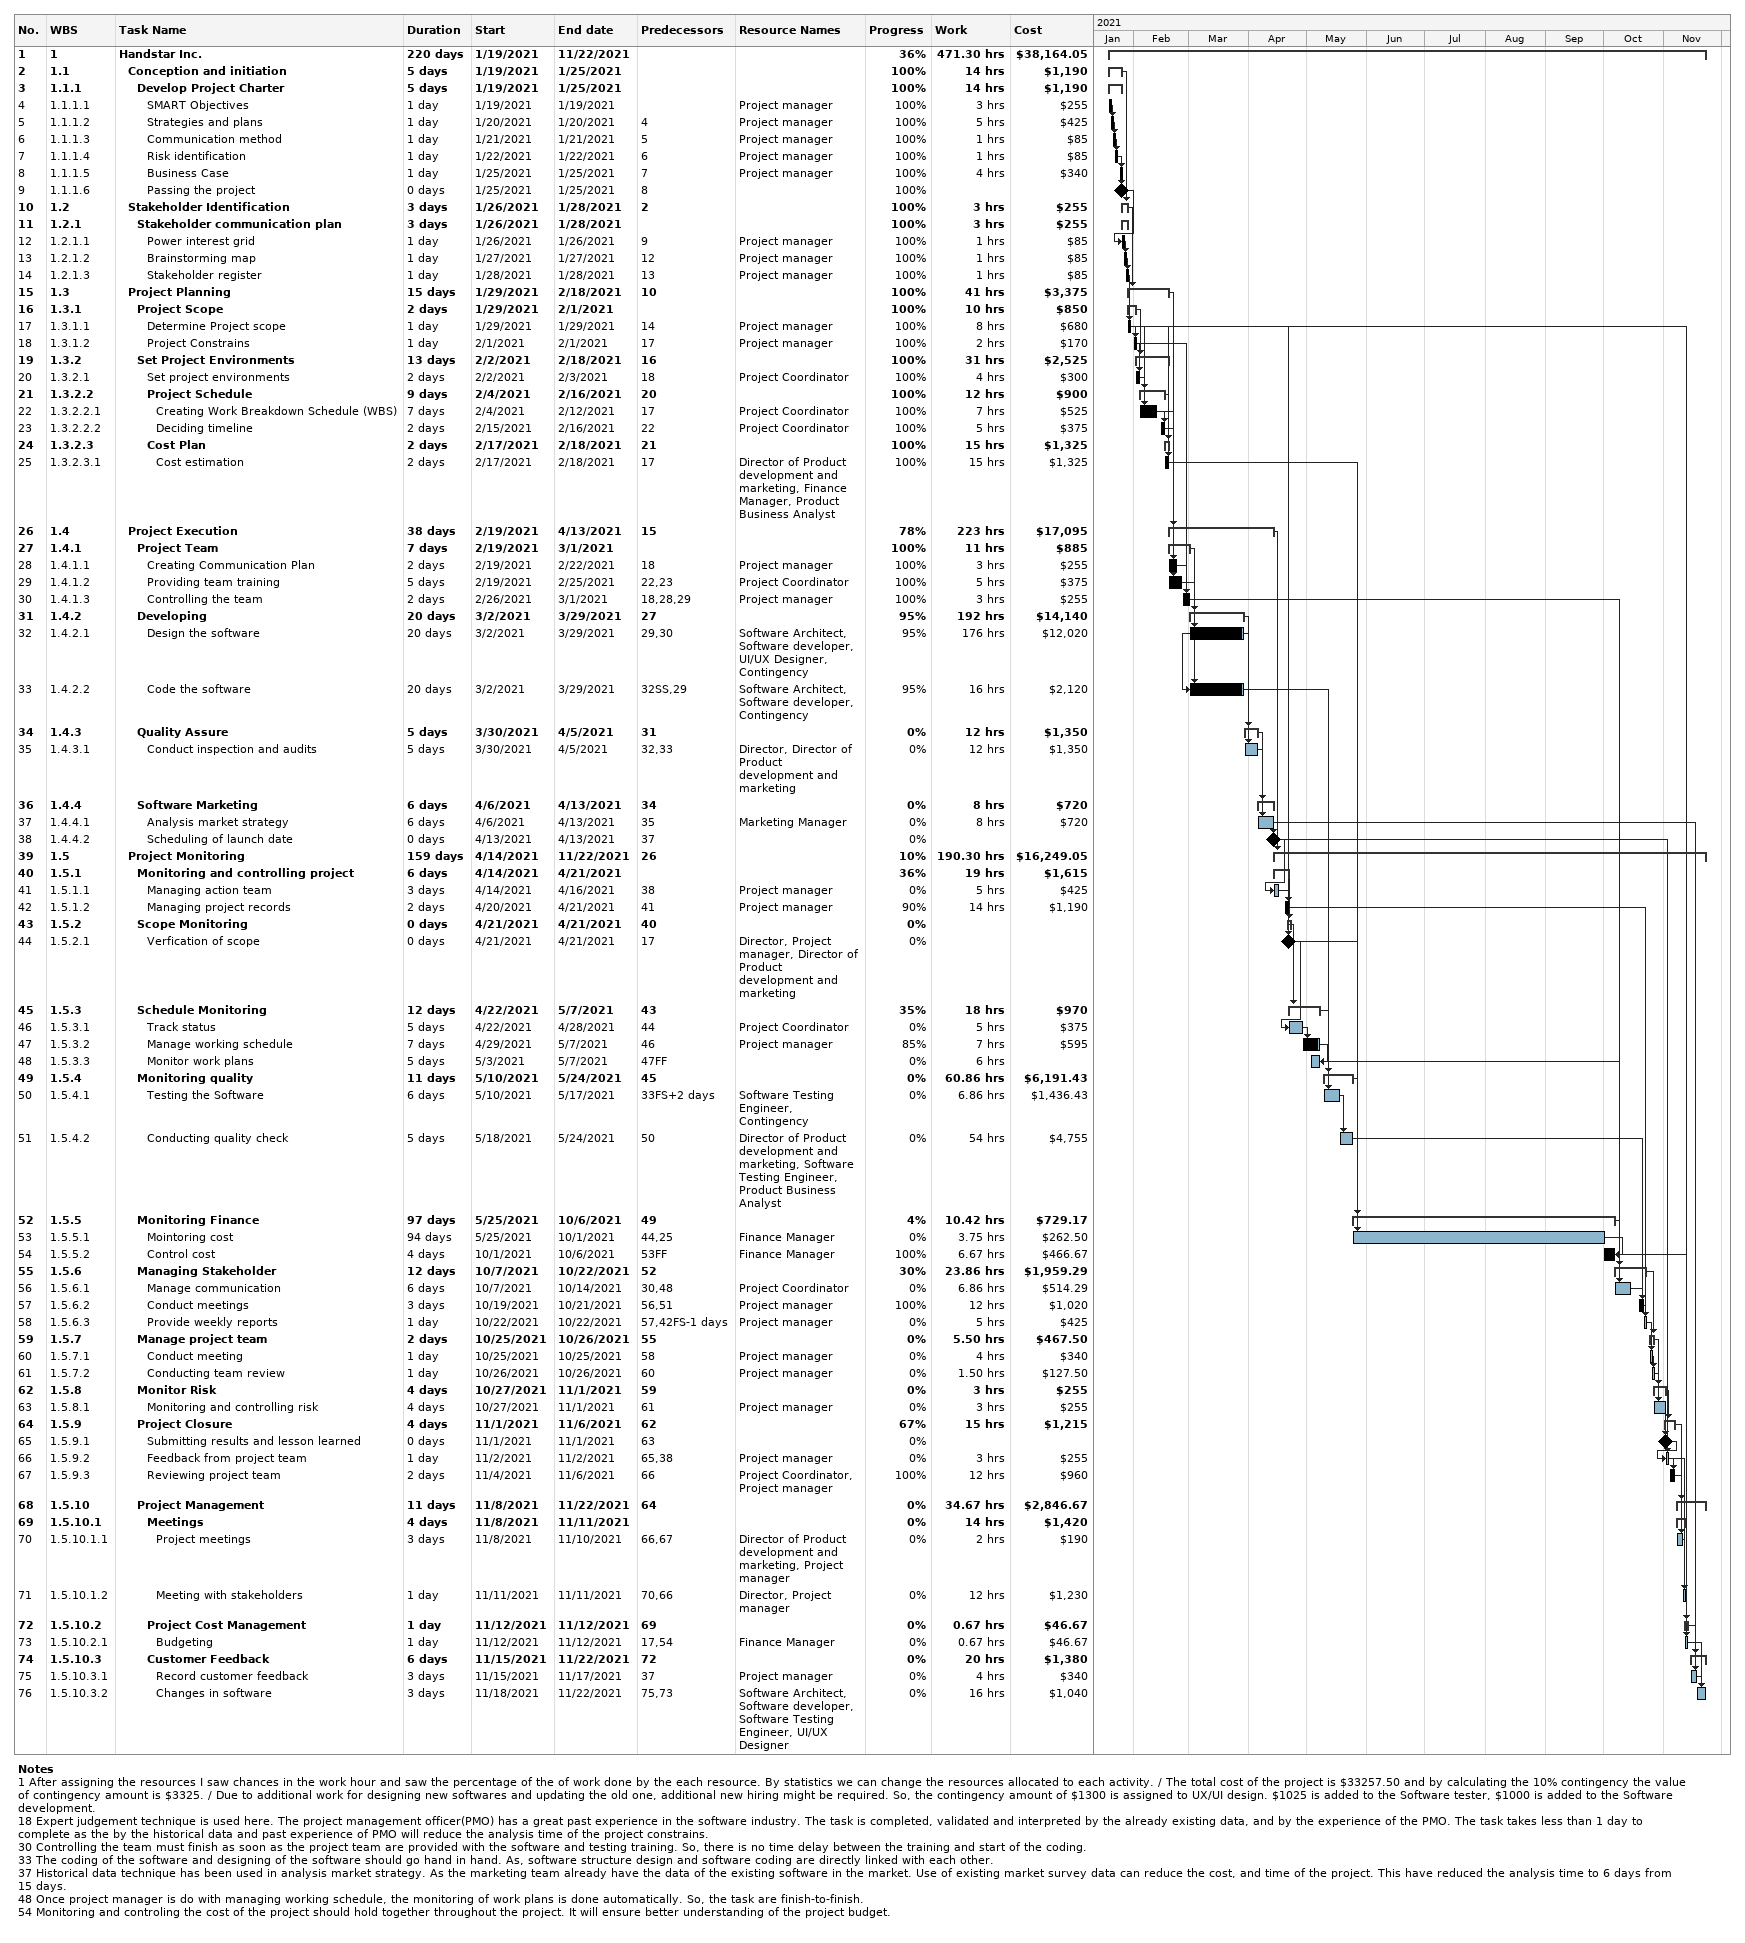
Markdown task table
| ID | WBS | Task | Duration | Start | Finish | Predecessors | Resources | % complete | Work (h) | Cost ($) |
|---|---|---|---|---|---|---|---|---|---|---|
| 1 | 1 | **Handstar Inc.** | 220d | 2021-01-19 | 2021-11-22 |  |  | 36 | 471.30 | 38164.05 |
| 2 | 1.1 | **Conception and initiation** | 5d | 2021-01-19 | 2021-01-25 |  |  | 100 | 14 | 1190 |
| 3 | 1.1.1 | **Develop Project Charter** | 5d | 2021-01-19 | 2021-01-25 |  |  | 100 | 14 | 1190 |
| 4 | 1.1.1.1 | SMART Objectives | 1d | 2021-01-19 | 2021-01-19 |  | Project manager | 100 | 3 | 255 |
| 5 | 1.1.1.2 | Strategies and plans | 1d | 2021-01-20 | 2021-01-20 | 4 | Project manager | 100 | 5 | 425 |
| 6 | 1.1.1.3 | Communication method | 1d | 2021-01-21 | 2021-01-21 | 5 | Project manager | 100 | 1 | 85 |
| 7 | 1.1.1.4 | Risk identification | 1d | 2021-01-22 | 2021-01-22 | 6 | Project manager | 100 | 1 | 85 |
| 8 | 1.1.1.5 | Business Case | 1d | 2021-01-25 | 2021-01-25 | 7 | Project manager | 100 | 4 | 340 |
| 9 | 1.1.1.6 | Passing the project | 0d | 2021-01-25 | 2021-01-25 | 8 |  | 100 |  |  |
| 10 | 1.2 | **Stakeholder Identification** | 3d | 2021-01-26 | 2021-01-28 | 2 |  | 100 | 3 | 255 |
| 11 | 1.2.1 | **Stakeholder communication plan** | 3d | 2021-01-26 | 2021-01-28 |  |  | 100 | 3 | 255 |
| 12 | 1.2.1.1 | Power interest grid | 1d | 2021-01-26 | 2021-01-26 | 9 | Project manager | 100 | 1 | 85 |
| 13 | 1.2.1.2 | Brainstorming map | 1d | 2021-01-27 | 2021-01-27 | 12 | Project manager | 100 | 1 | 85 |
| 14 | 1.2.1.3 | Stakeholder register | 1d | 2021-01-28 | 2021-01-28 | 13 | Project manager | 100 | 1 | 85 |
| 15 | 1.3 | **Project Planning** | 15d | 2021-01-29 | 2021-02-18 | 10 |  | 100 | 41 | 3375 |
| 16 | 1.3.1 | **Project Scope** | 2d | 2021-01-29 | 2021-02-01 |  |  | 100 | 10 | 850 |
| 17 | 1.3.1.1 | Determine Project scope | 1d | 2021-01-29 | 2021-01-29 | 14 | Project manager | 100 | 8 | 680 |
| 18 | 1.3.1.2 | Project Constrains | 1d | 2021-02-01 | 2021-02-01 | 17 | Project manager | 100 | 2 | 170 |
| 19 | 1.3.2 | **Set Project Environments** | 13d | 2021-02-02 | 2021-02-18 | 16 |  | 100 | 31 | 2525 |
| 20 | 1.3.2.1 | Set project environments | 2d | 2021-02-02 | 2021-02-03 | 18 | Project Coordinator | 100 | 4 | 300 |
| 21 | 1.3.2.2 | **Project Schedule** | 9d | 2021-02-04 | 2021-02-16 | 20 |  | 100 | 12 | 900 |
| 22 | 1.3.2.2.1 | Creating Work Breakdown Schedule (WBS) | 7d | 2021-02-04 | 2021-02-12 | 17 | Project Coordinator | 100 | 7 | 525 |
| 23 | 1.3.2.2.2 | Deciding timeline | 2d | 2021-02-15 | 2021-02-16 | 22 | Project Coordinator | 100 | 5 | 375 |
| 24 | 1.3.2.3 | **Cost Plan** | 2d | 2021-02-17 | 2021-02-18 | 21 |  | 100 | 15 | 1325 |
| 25 | 1.3.2.3.1 | Cost estimation | 2d | 2021-02-17 | 2021-02-18 | 17 | Director of Product development and marketing, Finance Manager, Product Business Analyst | 100 | 15 | 1325 |
| 26 | 1.4 | **Project Execution** | 38d | 2021-02-19 | 2021-04-13 | 15 |  | 78 | 223 | 17095 |
| 27 | 1.4.1 | **Project Team** | 7d | 2021-02-19 | 2021-03-01 |  |  | 100 | 11 | 885 |
| 28 | 1.4.1.1 | Creating Communication Plan | 2d | 2021-02-19 | 2021-02-22 | 18 | Project manager | 100 | 3 | 255 |
| 29 | 1.4.1.2 | Providing team training | 5d | 2021-02-19 | 2021-02-25 | 22, 23 | Project Coordinator | 100 | 5 | 375 |
| 30 | 1.4.1.3 | Controlling the team | 2d | 2021-02-26 | 2021-03-01 | 18, 28, 29 | Project manager | 100 | 3 | 255 |
| 31 | 1.4.2 | **Developing** | 20d | 2021-03-02 | 2021-03-29 | 27 |  | 95 | 192 | 14140 |
| 32 | 1.4.2.1 | Design the software | 20d | 2021-03-02 | 2021-03-29 | 29, 30 | Software Architect, Software developer, UI/UX Designer, Contingency | 95 | 176 | 12020 |
| 33 | 1.4.2.2 | Code the software | 20d | 2021-03-02 | 2021-03-29 | 32SS, 29 | Software Architect, Software developer, Contingency | 95 | 16 | 2120 |
| 34 | 1.4.3 | **Quality Assure** | 5d | 2021-03-30 | 2021-04-05 | 31 |  | 0 | 12 | 1350 |
| 35 | 1.4.3.1 | Conduct inspection and audits | 5d | 2021-03-30 | 2021-04-05 | 32, 33 | Director, Director of Product development and marketing | 0 | 12 | 1350 |
| 36 | 1.4.4 | **Software Marketing** | 6d | 2021-04-06 | 2021-04-13 | 34 |  | 0 | 8 | 720 |
| 37 | 1.4.4.1 | Analysis market strategy | 6d | 2021-04-06 | 2021-04-13 | 35 | Marketing Manager | 0 | 8 | 720 |
| 38 | 1.4.4.2 | Scheduling of launch date | 0d | 2021-04-13 | 2021-04-13 | 37 |  | 0 |  |  |
| 39 | 1.5 | **Project Monitoring** | 159d | 2021-04-14 | 2021-11-22 | 26 |  | 10 | 190.30 | 16249.05 |
| 40 | 1.5.1 | **Monitoring and controlling project** | 6d | 2021-04-14 | 2021-04-21 |  |  | 36 | 19 | 1615 |
| 41 | 1.5.1.1 | Managing action team | 3d | 2021-04-14 | 2021-04-16 | 38 | Project manager | 0 | 5 | 425 |
| 42 | 1.5.1.2 | Managing project records | 2d | 2021-04-20 | 2021-04-21 | 41 | Project manager | 90 | 14 | 1190 |
| 43 | 1.5.2 | **Scope Monitoring** | 0d | 2021-04-21 | 2021-04-21 | 40 |  | 0 |  |  |
| 44 | 1.5.2.1 | Verfication of scope | 0d | 2021-04-21 | 2021-04-21 | 17 | Director, Project manager, Director of Product development and marketing | 0 |  |  |
| 45 | 1.5.3 | **Schedule Monitoring** | 12d | 2021-04-22 | 2021-05-07 | 43 |  | 35 | 18 | 970 |
| 46 | 1.5.3.1 | Track status | 5d | 2021-04-22 | 2021-04-28 | 44 | Project Coordinator | 0 | 5 | 375 |
| 47 | 1.5.3.2 | Manage working schedule | 7d | 2021-04-29 | 2021-05-07 | 46 | Project manager | 85 | 7 | 595 |
| 48 | 1.5.3.3 | Monitor work plans | 5d | 2021-05-03 | 2021-05-07 | 47FF |  | 0 | 6 |  |
| 49 | 1.5.4 | **Monitoring quality** | 11d | 2021-05-10 | 2021-05-24 | 45 |  | 0 | 60.86 | 6191.43 |
| 50 | 1.5.4.1 | Testing the Software | 6d | 2021-05-10 | 2021-05-17 | 33FS+2d | Software Testing Engineer, Contingency | 0 | 6.86 | 1436.43 |
| 51 | 1.5.4.2 | Conducting quality check | 5d | 2021-05-18 | 2021-05-24 | 50 | Director of Product development and marketing, Software Testing Engineer, Product Business Analyst | 0 | 54 | 4755 |
| 52 | 1.5.5 | **Monitoring Finance** | 97d | 2021-05-25 | 2021-10-06 | 49 |  | 4 | 10.42 | 729.17 |
| 53 | 1.5.5.1 | Mointoring cost | 94d | 2021-05-25 | 2021-10-01 | 44, 25 | Finance Manager | 0 | 3.75 | 262.50 |
| 54 | 1.5.5.2 | Control cost | 4d | 2021-10-01 | 2021-10-06 | 53FF | Finance Manager | 100 | 6.67 | 466.67 |
| 55 | 1.5.6 | **Managing Stakeholder** | 12d | 2021-10-07 | 2021-10-22 | 52 |  | 30 | 23.86 | 1959.29 |
| 56 | 1.5.6.1 | Manage communication | 6d | 2021-10-07 | 2021-10-14 | 30, 48 | Project Coordinator | 0 | 6.86 | 514.29 |
| 57 | 1.5.6.2 | Conduct meetings | 3d | 2021-10-19 | 2021-10-21 | 56, 51 | Project manager | 100 | 12 | 1020 |
| 58 | 1.5.6.3 | Provide weekly reports | 1d | 2021-10-22 | 2021-10-22 | 57, 42FS-1d | Project manager | 0 | 5 | 425 |
| 59 | 1.5.7 | **Manage project team** | 2d | 2021-10-25 | 2021-10-26 | 55 |  | 0 | 5.50 | 467.50 |
| 60 | 1.5.7.1 | Conduct meeting | 1d | 2021-10-25 | 2021-10-25 | 58 | Project manager | 0 | 4 | 340 |
| 61 | 1.5.7.2 | Conducting team review | 1d | 2021-10-26 | 2021-10-26 | 60 | Project manager | 0 | 1.50 | 127.50 |
| 62 | 1.5.8 | **Monitor Risk** | 4d | 2021-10-27 | 2021-11-01 | 59 |  | 0 | 3 | 255 |
| 63 | 1.5.8.1 | Monitoring and controlling risk | 4d | 2021-10-27 | 2021-11-01 | 61 | Project manager | 0 | 3 | 255 |
| 64 | 1.5.9 | **Project Closure** | 4d | 2021-11-01 | 2021-11-06 | 62 |  | 67 | 15 | 1215 |
| 65 | 1.5.9.1 | Submitting results and lesson learned | 0d | 2021-11-01 | 2021-11-01 | 63 |  | 0 |  |  |
| 66 | 1.5.9.2 | Feedback from project team | 1d | 2021-11-02 | 2021-11-02 | 65, 38 | Project manager | 0 | 3 | 255 |
| 67 | 1.5.9.3 | Reviewing project team | 2d | 2021-11-04 | 2021-11-06 | 66 | Project Coordinator, Project manager | 100 | 12 | 960 |
| 68 | 1.5.10 | **Project Management** | 11d | 2021-11-08 | 2021-11-22 | 64 |  | 0 | 34.67 | 2846.67 |
| 69 | 1.5.10.1 | **Meetings** | 4d | 2021-11-08 | 2021-11-11 |  |  | 0 | 14 | 1420 |
| 70 | 1.5.10.1.1 | Project meetings | 3d | 2021-11-08 | 2021-11-10 | 66, 67 | Director of Product development and marketing, Project manager | 0 | 2 | 190 |
| 71 | 1.5.10.1.2 | Meeting with stakeholders | 1d | 2021-11-11 | 2021-11-11 | 70, 66 | Director, Project manager | 0 | 12 | 1230 |
| 72 | 1.5.10.2 | **Project Cost Management** | 1d | 2021-11-12 | 2021-11-12 | 69 |  | 0 | 0.67 | 46.67 |
| 73 | 1.5.10.2.1 | Budgeting | 1d | 2021-11-12 | 2021-11-12 | 17, 54 | Finance Manager | 0 | 0.67 | 46.67 |
| 74 | 1.5.10.3 | **Customer Feedback** | 6d | 2021-11-15 | 2021-11-22 | 72 |  | 0 | 20 | 1380 |
| 75 | 1.5.10.3.1 | Record customer feedback | 3d | 2021-11-15 | 2021-11-17 | 37 | Project manager | 0 | 4 | 340 |
| 76 | 1.5.10.3.2 | Changes in software | 3d | 2021-11-18 | 2021-11-22 | 75, 73 | Software Architect, Software developer, Software Testing Engineer, UI/UX Designer | 0 | 16 | 1040 |

Notes
- 1: After assigning the resources I saw chances in the work hour and saw the percentage of the of work done by the each resource. By statistics we can change the resources allocated to each activity. / The total cost of the project is $33257.50 and by calculating the 10% contingency the value of contingency amount is $3325. / Due to additional work for designing new softwares and updating the old one, additional new hiring might be required. So, the contingency amount of $1300 is assigned to UX/UI design. $1025 is added to the Software tester, $1000 is added to the Software development.
- 18: Expert judgement technique is used here. The project management officer(PMO) has a great past experience in the software industry. The task is completed, validated and interpreted by the already existing data, and by the experience of the PMO. The task takes less than 1 day to complete as the by the historical data and past experience of PMO will reduce the analysis time of the project constrains.
- 30: Controlling the team must finish as soon as the project team are provided with the software and testing training. So, there is no time delay between the training and start of the coding.
- 33: The coding of the software and designing of the software should go hand in hand. As, software structure design and software coding are directly linked with each other.
- 37: Historical data technique has been used in analysis market strategy. As the marketing team already have the data of the existing software in the market. Use of existing market survey data can reduce the cost, and time of the project. This have reduced the analysis time to 6 days from 15 days.
- 48: Once project manager is do with managing working schedule, the monitoring of work plans is done automatically. So, the task are finish-to-finish.
- 54: Monitoring and controling the cost of the project should hold together throughout the project. It will ensure better understanding of the project budget.
